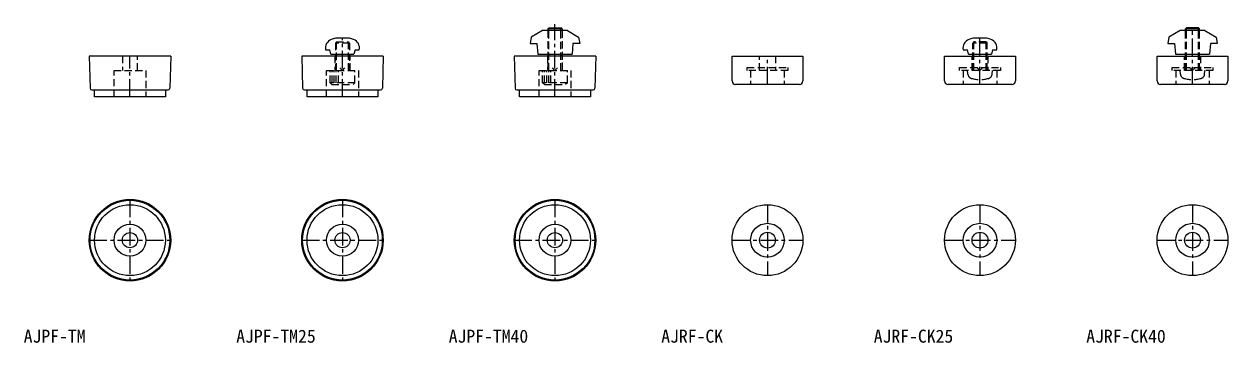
# Model space of a CAD drawing. Units: millimetres on the paper. Extents: x -594 to -254, y -419 to -330.
import ezdxf
from ezdxf.enums import TextEntityAlignment as Align

# ---------------------------------------------------------------- set-up
doc = ezdxf.new("R2010")
doc.units = ezdxf.units.MM
doc.linetypes.add('CHAIN1', pattern=[8, 5, -1, 1, -1])
doc.linetypes.add('DASHED2', pattern=[3, 2, -1])
doc.layers.add('0-0', color=7, linetype='Continuous', lineweight=18)
doc.layers.add('0-1', color=4, linetype='DASHED2', lineweight=18)
doc.styles.add('ＭＳ ゴシック', font='')
doc.styles.get('ＭＳ ゴシック').set_extended_font_data('MS Gothic')

msp = doc.modelspace()

# ---------------------------------------------------------------- linework, layer by layer
at = {"layer": '0-0'}
for p, q in [((-448, -331.415), (-451.179, -333.251)), ((-441, -331.415), (-448, -331.415)), ((-446.2, -330.615), (-446.5, -330.915)), ((-446.5, -330.915), (-446.5, -331.415)), ((-446.2, -330.615), (-442.8, -330.615)), ((-442.5, -330.915), (-442.8, -330.615)), ((-442.5, -330.915), (-442.5, -331.415)), ((-441, -331.415), (-437.821, -333.251)), ((-268, -331.415), (-271.179, -333.251)), ((-261, -331.415), (-268, -331.415)), ((-266.2, -330.615), (-266.5, -330.915)), ((-266.5, -331.415), (-266.5, -330.915)), ((-262.8, -330.615), (-266.2, -330.615)), ((-262.8, -330.615), (-262.5, -330.915)), ((-262.5, -331.415), (-262.5, -330.915)), ((-261, -331.415), (-257.821, -333.251)), ((-506.781, -333.636), (-507.655, -333.954)), ((-502.903, -333.515), (-506.097, -333.515)), ((-501.345, -333.954), (-502.219, -333.636)), ((-451.179, -333.251), (-451.5, -335.015)), ((-451.5, -335.015), (-449.587, -335.015)), ((-449.587, -335.015), (-449.325, -338.015)), ((-439.413, -335.015), (-439.675, -338.015)), ((-437.5, -335.015), (-439.413, -335.015)), ((-437.821, -333.251), (-437.5, -335.015)), ((-326.781, -333.636), (-327.655, -333.954)), ((-322.903, -333.515), (-326.097, -333.515)), ((-321.345, -333.954), (-322.219, -333.636)), ((-271.179, -333.251), (-271.5, -335.015)), ((-271.5, -335.015), (-269.587, -335.015)), ((-269.587, -335.015), (-269.325, -338.015)), ((-259.413, -335.015), (-259.675, -338.015)), ((-257.5, -335.015), (-259.413, -335.015)), ((-257.821, -333.251), (-257.5, -335.015)), ((-553, -338.615), (-553.237, -347.628)), ((-509.247, -336.815), (-508.072, -336.815)), ((-507.75, -338.015), (-508.072, -336.815)), ((-507.75, -338.015), (-501.25, -338.015)), ((-506.5, -338.015), (-506.5, -338.615)), ((-506.2, -338.015), (-506.2, -338.615)), ((-502.8, -338.015), (-502.8, -338.615)), ((-502.5, -338.015), (-502.5, -338.615)), ((-500.928, -336.815), (-501.25, -338.015)), ((-500.928, -336.815), (-499.753, -336.815)), ((-493, -338.615), (-493.237, -347.628)), ((-449.325, -338.015), (-439.675, -338.015)), ((-446.5, -338.015), (-446.5, -338.615)), ((-446.2, -338.015), (-446.2, -338.615)), ((-442.8, -338.015), (-442.8, -338.615)), ((-442.5, -338.015), (-442.5, -338.615)), ((-433, -338.615), (-433.237, -347.628)), ((-329.247, -336.815), (-328.072, -336.815)), ((-327.75, -338.015), (-328.072, -336.815)), ((-327.75, -338.015), (-321.25, -338.015)), ((-326.5, -338.615), (-326.5, -338.015)), ((-326.2, -338.615), (-326.2, -338.015)), ((-322.8, -338.615), (-322.8, -338.015)), ((-322.5, -338.615), (-322.5, -338.015)), ((-320.928, -336.815), (-321.25, -338.015)), ((-320.928, -336.815), (-319.753, -336.815)), ((-269.325, -338.015), (-259.675, -338.015)), ((-266.5, -338.615), (-266.5, -338.015)), ((-266.2, -338.615), (-266.2, -338.015)), ((-262.8, -338.615), (-262.8, -338.015)), ((-262.5, -338.615), (-262.5, -338.015)), ((-375.5, -346.615), (-393.5, -346.615)), ((-315.5, -346.615), (-333.5, -346.615)), ((-255.5, -346.615), (-273.5, -346.615)), ((-575.263, -348.115), (-553.737, -348.115)), ((-515.263, -348.115), (-493.737, -348.115)), ((-455.263, -348.115), (-433.737, -348.115))]:
    msp.add_line(p, q, dxfattribs=at)
for points in [[(-553, -338.615), (-576, -338.615), (-575.763, -347.628)], [(-493, -338.615), (-516, -338.615), (-515.763, -347.628)], [(-433, -338.615), (-456, -338.615), (-455.763, -347.628)], [(-394.5, -345.615), (-394.5, -338.615), (-374.5, -338.615), (-374.5, -345.615)], [(-334.5, -345.615), (-334.5, -338.615), (-314.5, -338.615), (-314.5, -345.615)], [(-274.5, -345.615), (-274.5, -338.615), (-254.5, -338.615), (-254.5, -345.615)], [(-554.5, -348.115), (-554.5, -350.115), (-574.5, -350.115), (-574.5, -348.115)], [(-494.5, -348.115), (-494.5, -350.115), (-514.5, -350.115), (-514.5, -348.115)], [(-434.5, -348.115), (-434.5, -350.115), (-454.5, -350.115), (-454.5, -348.115)]]:
    msp.add_lwpolyline(points, dxfattribs=at)
for centre, radius in [((-564.5, -390.5), 11.5), ((-564.5, -390.5), 11.25), ((-564.5, -390.5), 10), ((-504.5, -390.5), 11.5), ((-504.5, -390.5), 11.25), ((-504.5, -390.5), 10), ((-444.5, -390.5), 11.5), ((-444.5, -390.5), 11.25), ((-444.5, -390.5), 10), ((-384.5, -390.5), 10), ((-324.5, -390.5), 10), ((-264.5, -390.5), 10), ((-564.5, -390.5), 4.5), ((-504.5, -390.5), 4.5), ((-444.5, -390.5), 4.5), ((-384.5, -390.5), 4.75), ((-324.5, -390.5), 4.75), ((-264.5, -390.5), 4.75), ((-564.5, -390.5), 2.15), ((-504.5, -390.5), 2.15), ((-444.5, -390.5), 2.15), ((-384.5, -390.5), 2.25), ((-324.5, -390.5), 2.25), ((-264.5, -390.5), 2.25)]:
    msp.add_circle(centre, radius, dxfattribs=at)
for centre, radius, start, end in [((-506.8, -336.303), 2.5, 110, 191.82177), ((-506.097, -335.515), 2, 90, 110), ((-502.903, -335.515), 2, 70, 90), ((-502.2, -336.303), 2.5, 348.17823, 70), ((-326.8, -336.303), 2.5, 110, 191.82177), ((-326.097, -335.515), 2, 90, 110), ((-322.903, -335.515), 2, 70, 90), ((-322.2, -336.303), 2.5, 348.17823, 70), ((-393.5, -345.615), 1, 180, 270), ((-375.5, -345.615), 1, 270, 0), ((-333.5, -345.615), 1, 180, 270), ((-315.5, -345.615), 1, 270, 0), ((-273.5, -345.615), 1, 180, 270), ((-255.5, -345.615), 1, 270, 0), ((-575.263, -347.615), 0.5, 181.50744, 270), ((-553.737, -347.615), 0.5, 270, 358.49256), ((-515.263, -347.615), 0.5, 181.50744, 270), ((-493.737, -347.615), 0.5, 270, 358.49256), ((-455.263, -347.615), 0.5, 181.50744, 270), ((-433.737, -347.615), 0.5, 270, 358.49256)]:
    msp.add_arc(centre, radius, start, end, dxfattribs=at)
at = {"layer": '0-1', "linetype": 'CHAIN1'}
for p, q in [((-444.5, -331.415), (-444.5, -329.581)), ((-444.5, -350.115), (-444.5, -331.415)), ((-264.5, -346.615), (-264.5, -330.615)), ((-504.5, -350.115), (-504.5, -333.445)), ((-324.5, -346.615), (-324.5, -333.773)), ((-564.5, -350.115), (-564.5, -338.615)), ((-384.5, -346.615), (-384.5, -338.615)), ((-564.5, -379), (-564.5, -402)), ((-504.5, -379), (-504.5, -402)), ((-444.5, -379), (-444.5, -402)), ((-384.5, -380.5), (-384.5, -400.5)), ((-324.5, -380.5), (-324.5, -400.5)), ((-264.5, -380.5), (-264.5, -400.5)), ((-576, -390.5), (-553, -390.5)), ((-516, -390.5), (-493, -390.5)), ((-456, -390.5), (-433, -390.5)), ((-394.5, -390.5), (-374.5, -390.5)), ((-334.5, -390.5), (-314.5, -390.5)), ((-274.5, -390.5), (-254.5, -390.5))]:
    msp.add_line(p, q, dxfattribs=at)
at = {"layer": '0-1', "linetype": 'Continuous'}
for p, q in [((-442.5, -330.915), (-446.5, -330.915)), ((-446.2, -331.415), (-446.2, -330.615)), ((-442.8, -331.415), (-442.8, -330.615)), ((-262.5, -330.915), (-266.5, -330.915)), ((-266.2, -331.415), (-266.2, -330.615)), ((-262.8, -331.415), (-262.8, -330.615))]:
    msp.add_line(p, q, dxfattribs=at)
at = {"layer": '0-1'}
for p, q in [((-446.5, -331.415), (-446.5, -342.615)), ((-446.2, -342.615), (-446.2, -331.415)), ((-442.8, -342.615), (-442.8, -331.415)), ((-442.5, -331.415), (-442.5, -342.615)), ((-266.5, -342.615), (-266.5, -331.415)), ((-266.2, -342.615), (-266.2, -331.415)), ((-262.8, -342.615), (-262.8, -331.415)), ((-262.5, -342.615), (-262.5, -331.415)), ((-506.2, -334.615), (-506.5, -334.915)), ((-506.5, -334.915), (-506.5, -342.615)), ((-502.5, -334.915), (-506.5, -334.915)), ((-506.2, -342.615), (-506.2, -334.615)), ((-506.2, -334.615), (-502.8, -334.615)), ((-502.8, -342.615), (-502.8, -334.615)), ((-502.5, -334.915), (-502.8, -334.615)), ((-502.5, -334.915), (-502.5, -342.615)), ((-326.2, -334.615), (-326.5, -334.915)), ((-322.5, -334.915), (-326.5, -334.915)), ((-326.5, -342.615), (-326.5, -334.915)), ((-326.2, -342.615), (-326.2, -334.615)), ((-322.8, -334.615), (-326.2, -334.615)), ((-322.8, -342.615), (-322.8, -334.615)), ((-322.8, -334.615), (-322.5, -334.915)), ((-322.5, -342.615), (-322.5, -334.915)), ((-566.65, -338.615), (-566.65, -342.615)), ((-562.35, -342.615), (-562.35, -338.615)), ((-506.65, -338.615), (-506.65, -342.615)), ((-502.35, -342.615), (-502.35, -338.615)), ((-446.65, -338.615), (-446.65, -342.615)), ((-442.35, -342.615), (-442.35, -338.615)), ((-386.75, -342.615), (-386.75, -338.615)), ((-382.25, -338.615), (-382.25, -342.615)), ((-326.75, -342.615), (-326.75, -338.615)), ((-322.25, -338.615), (-322.25, -342.615)), ((-266.75, -342.615), (-266.75, -338.615)), ((-262.25, -338.615), (-262.25, -342.615)), ((-508, -346.115), (-508, -342.615)), ((-507.417, -346.115), (-507.417, -342.615)), ((-506.833, -346.115), (-506.833, -342.615)), ((-506.25, -346.115), (-506.25, -342.615)), ((-505.667, -346.115), (-505.667, -342.615)), ((-504.5, -342.615), (-505.207, -341.908)), ((-504.5, -342.615), (-503.793, -341.908)), ((-501, -346.115), (-501, -342.615)), ((-448, -346.115), (-448, -342.615)), ((-447.417, -346.115), (-447.417, -342.615)), ((-446.833, -346.115), (-446.833, -342.615)), ((-446.25, -346.115), (-446.25, -342.615)), ((-445.667, -346.115), (-445.667, -342.615)), ((-444.5, -342.615), (-445.207, -341.908)), ((-444.5, -342.615), (-443.793, -341.908)), ((-441, -346.115), (-441, -342.615)), ((-389.25, -342.615), (-389.25, -346.615)), ((-379.75, -342.615), (-379.75, -346.615)), ((-329.25, -342.615), (-329.25, -346.615)), ((-327.902, -343.735), (-328, -342.615)), ((-324.5, -342.615), (-325.207, -341.908)), ((-324.5, -342.615), (-323.793, -341.908)), ((-321.098, -343.735), (-321, -342.615)), ((-319.75, -342.615), (-319.75, -346.615)), ((-269.25, -342.615), (-269.25, -346.615)), ((-267.902, -343.735), (-268, -342.615)), ((-264.5, -342.615), (-265.207, -341.908)), ((-264.5, -342.615), (-263.793, -341.908)), ((-261.098, -343.735), (-261, -342.615)), ((-259.75, -342.615), (-259.75, -346.615)), ((-507.5, -346.615), (-508, -346.115)), ((-501, -346.115), (-508, -346.115)), ((-507.5, -346.615), (-501.5, -346.615)), ((-501, -346.115), (-501.5, -346.615)), ((-447.5, -346.615), (-448, -346.115)), ((-441, -346.115), (-448, -346.115)), ((-447.5, -346.615), (-441.5, -346.615)), ((-441, -346.115), (-441.5, -346.615))]:
    msp.add_line(p, q, dxfattribs=at)
for points in [[(-569, -350.115), (-569, -342.615), (-560, -342.615), (-560, -350.115)], [(-509, -350.115), (-509, -342.615), (-500, -342.615), (-500, -350.115)], [(-449, -350.115), (-449, -342.615), (-440, -342.615), (-440, -350.115)]]:
    msp.add_lwpolyline(points, dxfattribs=at)
for points in [[(-378.75, -342.615), (-390.25, -342.615), (-390.25, -341.815), (-378.75, -341.815)], [(-318.75, -342.615), (-330.25, -342.615), (-330.25, -341.815), (-318.75, -341.815)], [(-258.75, -342.615), (-270.25, -342.615), (-270.25, -341.815), (-258.75, -341.815)]]:
    msp.add_lwpolyline(points, close=True, dxfattribs=at)
for centre, radius, start, end in [((-326.607, -343.621), 1.3, 185, 254.11914), ((-324.5, -336.215), 9, 254.11914, 285.88084), ((-322.393, -343.621), 1.3, 285.88084, 354.99998), ((-266.607, -343.621), 1.3, 185, 254.11914), ((-264.5, -336.215), 9, 254.11914, 285.88084), ((-262.393, -343.621), 1.3, 285.88084, 354.99998)]:
    msp.add_arc(centre, radius, start, end, dxfattribs=at)

# ---------------------------------------------------------------- texts
at = {"layer": '0-0', "style": 'ＭＳ ゴシック'}
for s, p in [('AJPF-TM', (-594.5, -420.5)), ('AJPF-TM25', (-534.5, -420.5)), ('AJPF-TM40', (-474.5, -420.5)), ('AJRF-CK', (-414.5, -420.5)), ('AJRF-CK25', (-354.5, -420.5)), ('AJRF-CK40', (-294.5, -420.5))]:
    msp.add_text(s, height=3.666, dxfattribs=at).set_placement(p, align=Align.BOTTOM_LEFT)

doc.saveas('drawing.dxf')
